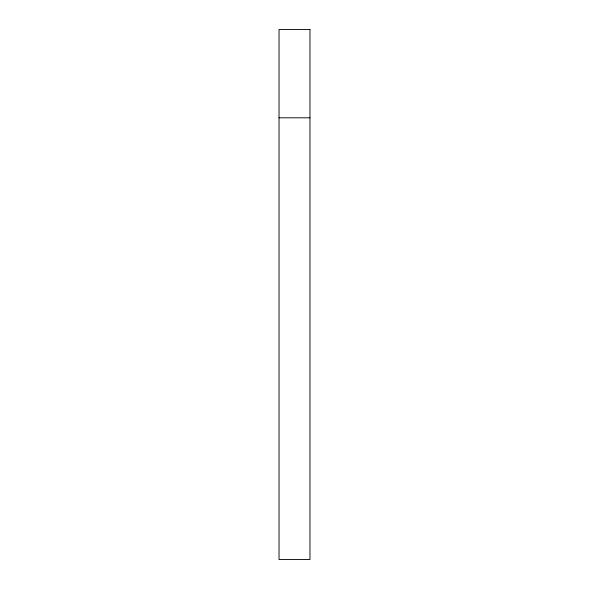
<?xml version="1.0" encoding="UTF-8"?>
<svg xmlns="http://www.w3.org/2000/svg" width="589" height="589" viewBox="0 0 589 589"><rect width="100%" height="100%" fill="white"/><g stroke="black" fill="none" stroke-linecap="round" stroke-linejoin="round"><path stroke-width="0.88" d="M279.039 117.8L309.961 117.8M309.961 29.45L279.039 29.45L279.039 559.55L309.961 559.55L309.961 29.45"/></g></svg>
